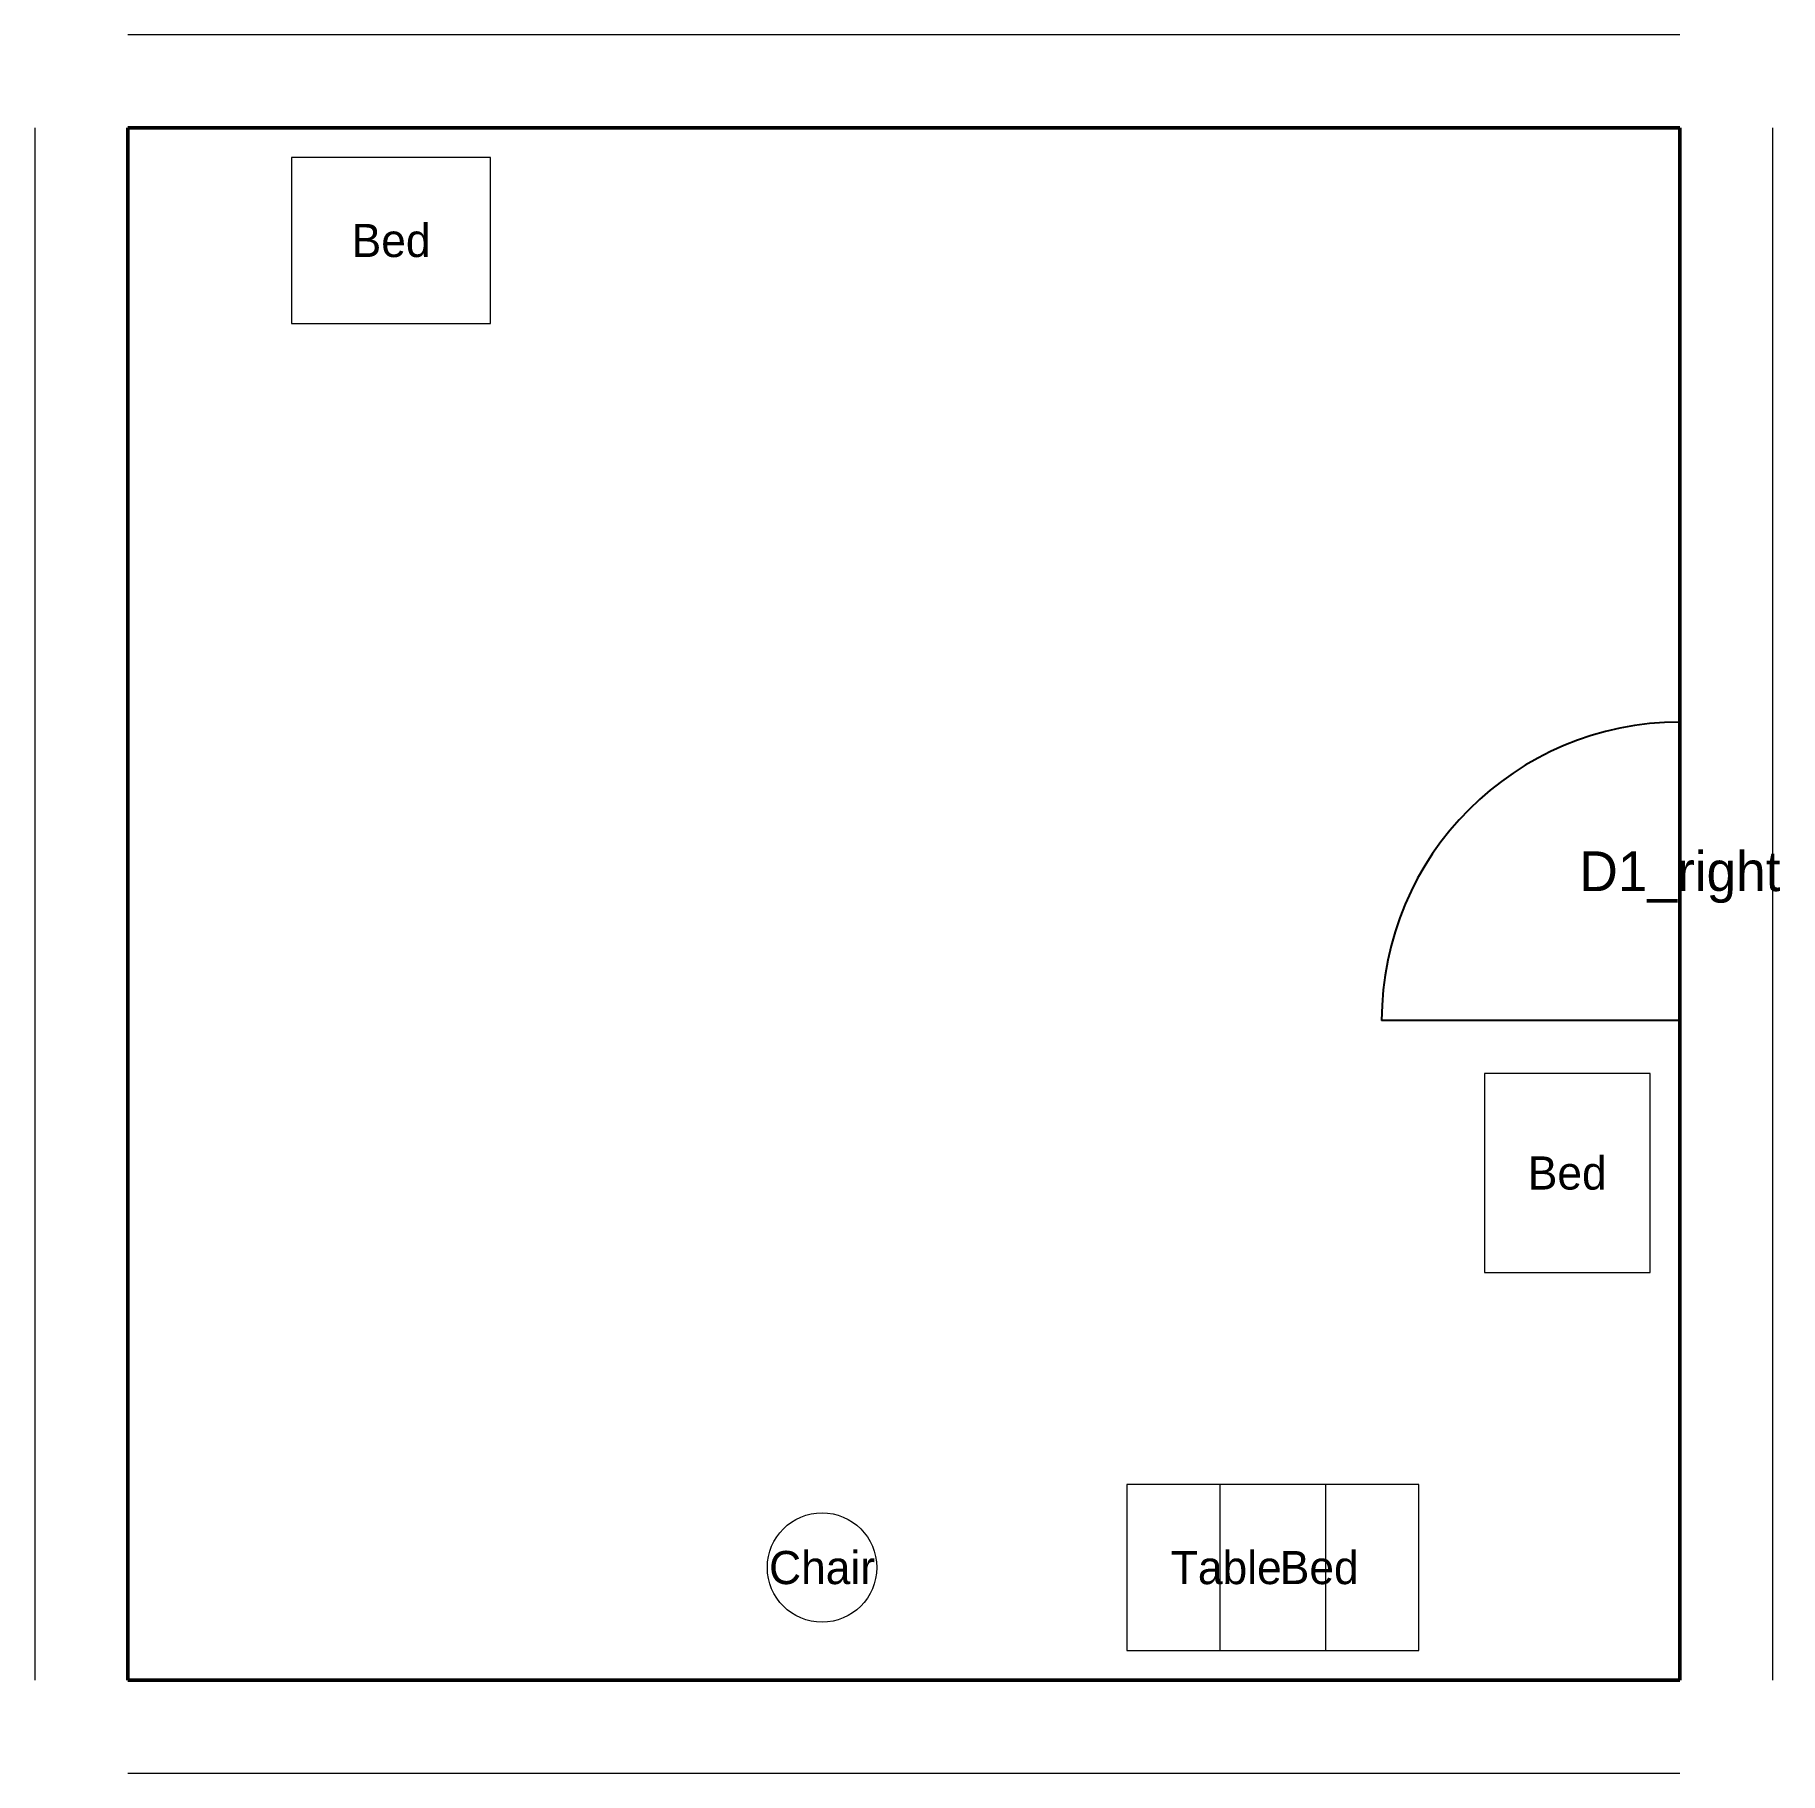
# Model space of a CAD drawing. Header units: metres. Extents: x -28 to 499, y -28 to 496.
import ezdxf
from ezdxf.enums import TextEntityAlignment as Align

# ---------------------------------------------------------------- set-up
doc = ezdxf.new("R2010")
doc.units = ezdxf.units.M
for name, color, linetype, lineweight in [('DIMS', 8, 'Continuous', 13), ('DOORS', 1, 'Continuous', 25), ('FURNITURE', 7, 'Continuous', 13), ('LABELS', 4, 'Continuous', 13), ('WALLS', 2, 'Continuous', 50)]:
    doc.layers.add(name, color=color, linetype=linetype, lineweight=lineweight)

msp = doc.modelspace()

# ---------------------------------------------------------------- linework, layer by layer
at = {"layer": 'DIMS'}
for p, q in [((468.29, 496.29), (0, 496.29)), ((-28, 468.29), (-28, 0)), ((496.29, 0), (496.29, 468.29)), ((0, -28), (468.29, -28))]:
    msp.add_line(p, q, dxfattribs=at)
at = {"layer": 'DOORS'}
msp.add_line((468.29, 199.02), (378.29, 199.02), dxfattribs=at)
msp.add_arc((468.29, 199.02), 90, 90, 180, dxfattribs=at)
at = {"layer": 'FURNITURE'}
for points in [[(109.46, 459.29), (49.46, 459.29), (49.46, 409.29), (109.46, 409.29), (109.46, 459.29)], [(459.29, 123.01), (459.29, 183.01), (409.29, 183.01), (409.29, 123.01), (459.29, 123.01)], [(301.42, 9), (361.42, 9), (361.42, 59), (301.42, 59), (301.42, 9)], [(329.47, 9), (389.47, 9), (389.47, 59), (329.47, 59), (329.47, 9)]]:
    msp.add_lwpolyline(points, dxfattribs=at)
msp.add_circle((209.47, 34), 16.5, dxfattribs=at)
at = {"layer": 'WALLS', "lineweight": 50}
for p, q in [((468.29, 468.29), (0, 468.29)), ((0, 468.29), (0, 0)), ((468.29, 0), (468.29, 468.29)), ((0, 0), (468.29, 0))]:
    msp.add_line(p, q, dxfattribs=at)

# ---------------------------------------------------------------- texts
at = {"layer": 'LABELS'}
for s, height, p in [('Bed', 10, (79.46, 434.29)), ('D1_right', 12, (468.29, 244.02)), ('Bed', 10, (434.29, 153.01)), ('Chair', 10, (209.47, 34)), ('Table', 10, (331.42, 34)), ('Bed', 10, (359.47, 34))]:
    msp.add_text(s, height=height, dxfattribs=at).set_placement(p, align=Align.MIDDLE_CENTER)

doc.saveas('drawing.dxf')
